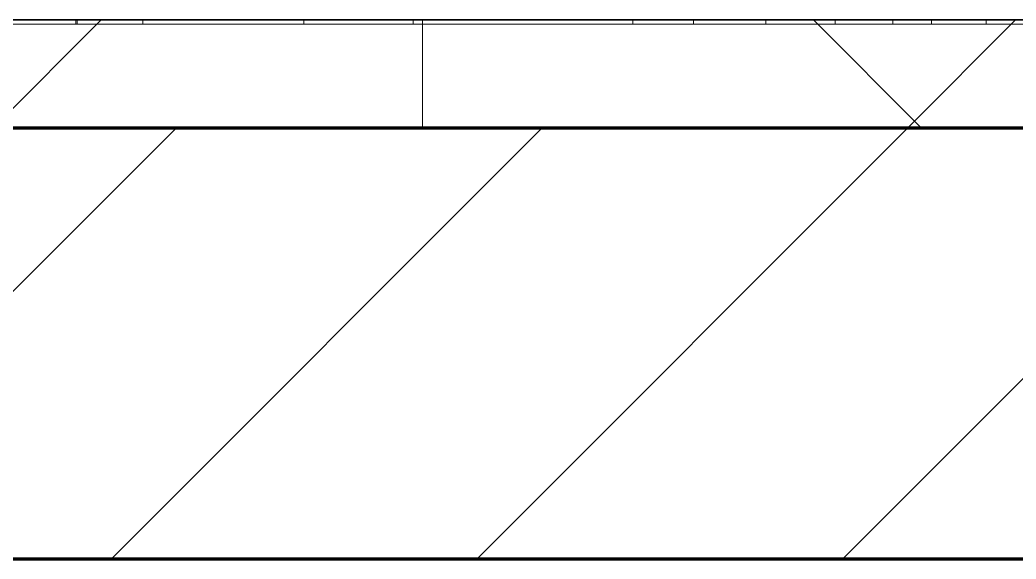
# Model space of a CAD drawing. Header units: millimetres. Extents: x -920231 to -841213, y -17301 to 22361.
# Drawn here: x -884369.1 to -883906.9, y -14415.8 to -14165.8 of the extents above; entities that cross this region are included whole.
import ezdxf

# ---------------------------------------------------------------- set-up
doc = ezdxf.new("R2010")
doc.units = ezdxf.units.MM
for name, color, linetype, lineweight in [('A-GLAZ-CURT', 2, 'Continuous', 9), ('A-WALL', 5, 'Continuous', 35), ('A-WALL-FNSH', 2, 'Continuous', 35), ('A-WALL-PATT', 1, 'Continuous', 35)]:
    doc.layers.add(name, color=color, linetype=linetype, lineweight=lineweight)

# ---------------------------------------------------------------- blocks, each defined once
blk = doc.blocks.new('PPLS-PP19_Custom Tile Pattern - Custom Tile Pattern-V19-4230-01 ENLARGED MULTI-PURPOSE LEVEL - REFLECTED CEILING PLAN - SHEET 1')
at = {"layer": 'A-GLAZ-CURT'}
for p, q in [((34.85, 0), (139.22, 0)), ((139.22, 0), (139.22, -2)), ((170.29, 0), (245.04, 0)), ((170.29, -2), (170.29, 0)), ((195.99, 0), (213.31, 0)), ((213.31, 0), (195.99, 0)), ((230.06, 0), (300, 0)), ((245.04, 0), (245.04, -2)), ((295.8, 0), (300, 0)), ((295.8, -2), (295.8, 0)), ((300, 0), (300, -2)), ((-300, -2), (300, -2)), ((139.22, -2), (34.85, -2)), ((139.77, 0), (139.77, -2)), ((245.04, -2), (170.29, -2)), ((300, -2), (295.8, -2)), ((300, -2), (300, -50)), ((300, -50), (-300, -50))]:
    blk.add_line(p, q, dxfattribs=at)
for points, knots in [([(136.44, 0), (121.66, 0), (86.93, 0), (51.16, 0), (31.18, 0)], [-106.750556, -106.750556, -106.750556, -106.750556, -59.610984, 0, 0, 0, 0]), ([(36.29, 0), (37.77, 0), (48.82, 0), (64.79, 0), (95.91, 0), (124.45, 0), (132.42, 0), (134.6, 0)], [-314.598523, -314.598523, -314.598523, -314.598523, -305.899624, -287.17622, -249.500363, -194.761443, -152.241002, -152.241002, -152.241002, -152.241002]), ([(142.19, 0), (141.81, 0), (131.98, 0), (110.11, 0), (82.32, 0), (70.34, 0)], [-460.874053, -460.874053, -460.874053, -460.874053, -458.593899, -401.860199, -359.174595, -359.174595, -359.174595, -359.174595]), ([(70.34, 0), (75.18, 0), (98.07, 0), (120.63, 0), (138.28, 0), (138.53, 0)], [-361.0477, -361.0477, -361.0477, -361.0477, -346.313304, -291.370682, -290.5735, -290.5735, -290.5735, -290.5735]), ([(114.39, 0), (114.2, 0), (112.08, 0), (105.42, 0), (92.38, 0), (85.59, 0), (76.27, 0), (71.38, 0), (70.37, 0)], [-8148.58938, -8148.58938, -8148.58938, -8148.58938, -8105.191388, -7723.759874, -7531.75727, -7135.649961, -6924.452779, -6871.120684, -6871.120684, -6871.120684, -6871.120684]), ([(71.47, 0), (81.94, 0), (101.49, 0), (116.36, 0), (128.82, 0), (129.02, 0), (129.02, 0)], [-94.279753, -94.279753, -94.279753, -94.279753, -63.759246, -39.050993, -35.895543, -35.445596, -35.445596, -35.445596, -35.445596]), ([(94.4, 0), (94.4, 0), (94.64, 0), (99.11, 0), (108.97, 0), (120.79, 0), (132.67, 0), (139.94, 0), (141.29, 0)], [-2348.345796, -2348.345796, -2348.345796, -2348.345796, -2310.419338, -2233.599744, -2052.234781, -1843.028543, -1530.39897, -1458.168626, -1458.168626, -1458.168626, -1458.168626]), ([(129.02, 0), (129, 0), (124.41, 0), (122.35, 0), (114.96, 0), (108.04, 0), (103.09, 0)], [-35.354907, -35.354907, -35.354907, -35.354907, -31.430235, -22.807238, -15.488593, 0, 0, 0, 0]), ([(142.18, 0), (142, 0), (139.13, 0), (134.04, 0), (126.24, 0), (118.6, 0), (114.23, 0), (111.98, 0), (105.66, 0), (105.23, 0), (105.23, 0)], [-9859.453505, -9859.453505, -9859.453505, -9859.453505, -9847.788484, -9677.714971, -9567.007022, -9453.21225, -9220.200448, -9012.77275, -8966.157302, -8929.495943, -8929.495943, -8929.495943, -8929.495943]), ([(105.26, 0), (105.52, 0), (111.01, 0), (112.65, 0), (113.59, 0)], [-8920.561005, -8920.561005, -8920.561005, -8920.561005, -8814.835624, -8577.462505, -8577.462505, -8577.462505, -8577.462505]), ([(142.18, 0), (148.64, 0), (164.88, 0), (185.23, 0), (193.62, 0), (194.69, 0), (194.79, 0)], [-1442.160576, -1442.160576, -1442.160576, -1442.160576, -1095.004608, -529.74427, -295.064701, -265.121568, -265.121568, -265.121568, -265.121568]), ([(157.9, 0), (156.77, 0), (151.85, 0), (146.05, 0), (142.4, 0)], [-10292.955006, -10292.955006, -10292.955006, -10292.955006, -10098.273015, -9864.081881, -9864.081881, -9864.081881, -9864.081881]), ([(168.37, 0), (167.68, 0), (162.69, 0), (153.99, 0), (142.84, 0)], [-543.375029, -543.375029, -543.375029, -543.375029, -530.793311, -462.196269, -462.196269, -462.196269, -462.196269]), ([(193.8, 0), (193.33, 0), (190.11, 0), (183.13, 0), (171, 0), (161.95, 0), (161.28, 0), (158.35, 0), (157.85, 0), (157.77, 0)], [-11665.349007, -11665.349007, -11665.349007, -11665.349007, -11565.880756, -11105.624034, -10839.086983, -10768.332124, -10666.779182, -10580.760289, -10550.278881, -10550.278881, -10550.278881, -10550.278881]), ([(300, 0), (286.53, 0), (254.22, 0), (207.11, 0), (177.41, 0), (159.34, 0), (158.33, 0), (158.3, 0)], [-285.253232, -285.253232, -285.253232, -285.253232, -244.693688, -187.987675, -143.776725, -129.632772, -123.352749, -123.352749, -123.352749, -123.352749]), ([(159.07, 0), (159.13, 0), (160.84, 0), (165.21, 0), (174.15, 0), (185.98, 0), (208.82, 0), (219.42, 0), (230.06, 0)], [-115.643202, -115.643202, -115.643202, -115.643202, -114.681583, -87.660824, -65.295536, -41.623857, -24.459831, 0, 0, 0, 0]), ([(215.22, 0), (214.62, 0), (210.55, 0), (203.98, 0), (187.54, 0), (175.3, 0), (169.49, 0)], [-203.825446, -203.825446, -203.825446, -203.825446, -198.527383, -184.406837, -162.427601, -142.916156, -142.916156, -142.916156, -142.916156]), ([(170.29, 0), (170.39, 0), (171.48, 0), (172.17, 0), (172.45, 0)], [-59.471458, -59.471458, -59.471458, -59.471458, -56.742688, -29.735729, -29.735729, -29.735729, -29.735729]), ([(172.07, 0), (177.66, 0), (187.87, 0), (201.08, 0), (207.47, 0), (213.96, 0), (215.11, 0)], [-255.364076, -255.364076, -255.364076, -255.364076, -237.955587, -223.92608, -215.862851, -208.75215, -208.75215, -208.75215, -208.75215]), ([(300, 0), (288.22, 0), (262, 0), (230.48, 0), (220, 0), (219.04, 0)], [-12528.858583, -12528.858583, -12528.858583, -12528.858583, -11905.454923, -11162.864862, -10859.773777, -10859.773777, -10859.773777, -10859.773777]), ([(219.84, 0), (220.8, 0), (227.72, 0), (240.28, 0), (245.04, 0)], [-10674.31991, -10674.31991, -10674.31991, -10674.31991, -10511.382485, -9932.504441, -9932.504441, -9932.504441, -9932.504441]), ([(285.35, 0), (285.86, 0), (287.69, 0), (293.59, 0), (297.76, 0), (300, 0)], [-4042.511049, -4042.511049, -4042.511049, -4042.511049, -3959.664717, -3862.421465, -3746.95702, -3746.95702, -3746.95702, -3746.95702]), ([(295.8, 0), (294.18, 0), (290.95, 0), (286.71, 0), (285.82, 0)], [-4679.165325, -4679.165325, -4679.165325, -4679.165325, -4358.271401, -4214.862753, -4214.862753, -4214.862753, -4214.862753])]:
    blk.add_open_spline(points, degree=3, knots=knots, dxfattribs=at)
blk.add_open_spline([(195.11, 0), (194.91, 0), (194.44, 0), (193.8, 0)], degree=3, dxfattribs=at)
blk = doc.blocks.new('PPLS-PP19_Custom Tile Pattern - Custom Tile Pattern-V20-4230-01 ENLARGED MULTI-PURPOSE LEVEL - REFLECTED CEILING PLAN - SHEET 1')
at = {"layer": 'A-GLAZ-CURT'}
for p, q in [((-300, 0), (-202.31, 0)), ((-300, -2), (-300, 0)), ((-293.07, 0), (-275.75, 0)), ((-275.75, 0), (-293.07, 0)), ((-222.32, 0), (-205, 0)), ((-205, 0), (-222.32, 0)), ((-202.31, 0), (-202.31, -2)), ((-174.21, 0), (-140.66, 0)), ((-174.21, -2), (-174.21, 0)), ((-140.66, 0), (-140.66, -2)), ((-108.4, 0), (-81.66, 0)), ((-108.4, -2), (-108.4, 0)), ((-81.66, 0), (-81.66, -2)), ((-63.81, 0), (-38.36, 0)), ((-63.81, -2), (-63.81, 0)), ((-38.36, 0), (-38.36, -2)), ((-300, -2), (300, -2)), ((-300, -50), (-300, -2)), ((-202.31, -2), (-300, -2)), ((-140.66, -2), (-174.21, -2)), ((-81.66, -2), (-108.4, -2)), ((-38.36, -2), (-63.81, -2)), ((300, -50), (-300, -50))]:
    blk.add_line(p, q, dxfattribs=at)
at = {"layer": 'A-GLAZ-CURT', "flags": 128}
for points in [[(-300, 0), (-291.7, 0), (-283.58, 0), (-275.62, 0), (-267.8, 0), (-260.12, 0), (-252.56, 0), (-245.12, 0), (-237.77, 0), (-230.5, 0), (-223.32, 0), (-216.2, 0), (-209.18, 0), (-202.31, 0)], [(-174.21, 0), (-178.96, 0), (-183.97, 0), (-189.27, 0), (-194.85, 0), (-200.68, 0), (-206.74, 0), (-213.02, 0), (-219.49, 0), (-226.14, 0), (-232.95, 0), (-239.91, 0), (-247.01, 0), (-254.25, 0), (-261.61, 0), (-269.09, 0), (-276.68, 0), (-284.36, 0), (-292.14, 0), (-300, 0)]]:
    blk.add_lwpolyline(points, dxfattribs=at)
at = {"layer": 'A-GLAZ-CURT'}
for points, knots in [([(-300, 0), (-284.65, 0), (-236.57, 0), (-196.79, 0), (-172.37, 0), (-170.5, 0)], [-5323.127839, -5323.127839, -5323.127839, -5323.127839, -4502.809032, -2700.551212, -2549.068028, -2549.068028, -2549.068028, -2549.068028]), ([(-108.4, 0), (-116.54, 0), (-146.91, 0), (-202.69, 0), (-262.56, 0), (-294.48, 0), (-300, 0)], [-17961.803277, -17961.803277, -17961.803277, -17961.803277, -17136.203329, -15131.813646, -13729.592194, -13439.944408, -13439.944408, -13439.944408, -13439.944408]), ([(-137.88, 0), (-140.56, 0), (-147.66, 0), (-147.69, 0), (-158.72, 0), (-174.02, 0), (-185.59, 0), (-209.77, 0), (-232.01, 0), (-255.22, 0), (-262.59, 0), (-264.9, 0), (-265.4, 0)], [-3187.727384, -3187.727384, -3187.727384, -3187.727384, -2919.378265, -2477.344047, -2237.412286, -2029.680487, -1755.085331, -1400.429864, -858.079193, -543.655514, -208.940337, 0, 0, 0, 0]), ([(-258.6, 0), (-257.91, 0), (-254.26, 0), (-241.25, 0), (-225.99, 0), (-213.1, 0), (-200.2, 0), (-187.01, 0), (-176.88, 0), (-171.08, 0)], [-5722.54675, -5722.54675, -5722.54675, -5722.54675, -5657.471696, -5413.335975, -5017.494783, -4832.723979, -4666.091899, -4349.945572, -4071.073527, -4071.073527, -4071.073527, -4071.073527]), ([(-133.82, 0), (-135.51, 0), (-137.8, 0), (-149.31, 0), (-162.01, 0), (-177.91, 0), (-199.46, 0), (-216.65, 0), (-231.26, 0), (-233.46, 0), (-234, 0)], [-2731.647847, -2731.647847, -2731.647847, -2731.647847, -2418.507304, -2308.929706, -2113.765672, -1763.376603, -1422.553702, -978.033455, -846.069444, -682.911962, -682.911962, -682.911962, -682.911962]), ([(-233.49, 0), (-233.44, 0), (-232.38, 0), (-230.74, 0), (-225.3, 0), (-223.63, 0)], [-455.274641, -455.274641, -455.274641, -455.274641, -440.605512, -119.536984, 0, 0, 0, 0]), ([(-223.63, 0), (-219.39, 0), (-206.17, 0), (-188.58, 0), (-169.02, 0), (-152.12, 0), (-136.84, 0), (-127.33, 0), (-124.19, 0), (-123.43, 0), (-123.28, 0)], [-5463.295695, -5463.295695, -5463.295695, -5463.295695, -5161.076232, -4739.070012, -4465.409639, -4149.119819, -3839.893365, -3647.167523, -3488.92562, -3439.852845, -3439.852845, -3439.852845, -3439.852845]), ([(-170.52, 0), (-169.23, 0), (-164.38, 0), (-158.7, 0), (-157.22, 0)], [-4062.106691, -4062.106691, -4062.106691, -4062.106691, -4000.813434, -3840.635403, -3840.635403, -3840.635403, -3840.635403]), ([(-152.35, 0), (-151.03, 0), (-147.71, 0), (-143.57, 0), (-138.62, 0)], [-3494.978217, -3494.978217, -3494.978217, -3494.978217, -3371.022232, -3227.460399, -3227.460399, -3227.460399, -3227.460399]), ([(-118.78, 0), (-121.86, 0), (-126.28, 0), (-136.96, 0), (-147.46, 0), (-150.03, 0), (-150.57, 0)], [-5938.474035, -5938.474035, -5938.474035, -5938.474035, -5700.061948, -5508.838257, -5298.784692, -5196.16478, -5196.16478, -5196.16478, -5196.16478]), ([(-150.34, 0), (-150.07, 0), (-147.75, 0), (-142.6, 0), (-127.26, 0), (-111.02, 0), (-102.42, 0), (-98.68, 0)], [-4948.728362, -4948.728362, -4948.728362, -4948.728362, -4883.323924, -4440.880425, -4054.690705, -3793.097032, -3595.887765, -3595.887765, -3595.887765, -3595.887765]), ([(-26.81, 0), (-27.91, 0), (-36.22, 0), (-53.55, 0), (-78.2, 0), (-110.94, 0), (-130.52, 0), (-147.74, 0), (-149.07, 0)], [-8715.101257, -8715.101257, -8715.101257, -8715.101257, -8532.293389, -8073.216054, -7508.296369, -7004.680444, -6449.282163, -6277.220794, -6277.220794, -6277.220794, -6277.220794]), ([(-148.23, 0), (-146.94, 0), (-140.15, 0), (-137.28, 0), (-133.93, 0), (-128.78, 0), (-126.5, 0)], [-6162.058746, -6162.058746, -6162.058746, -6162.058746, -6017.569127, -5560.701257, -5364.112219, -5231.017328, -5231.017328, -5231.017328, -5231.017328]), ([(-86.16, 0), (-91.37, 0), (-104.13, 0), (-122.65, 0), (-139.03, 0), (-146.11, 0), (-146.95, 0)], [-1681.3698, -1681.3698, -1681.3698, -1681.3698, -1374.161226, -945.742622, -741.901385, -489.130243, -489.130243, -489.130243, -489.130243]), ([(-146.69, 0), (-146.59, 0), (-145.49, 0), (-135.69, 0), (-128.29, 0), (-125.15, 0)], [-420.34245, -420.34245, -420.34245, -420.34245, -406.956646, -290.263673, 0, 0, 0, 0]), ([(-134.24, 0), (-133.42, 0), (-130.43, 0), (-118.7, 0), (-105.07, 0), (-98.67, 0)], [-7671.276312, -7671.276312, -7671.276312, -7671.276312, -7293.749979, -6839.55839, -6386.673238, -6386.673238, -6386.673238, -6386.673238]), ([(-127.41, 0), (-131.63, 0), (-133.13, 0), (-134.06, 0), (-134.11, 0)], [-8540.990293, -8540.990293, -8540.990293, -8540.990293, -8266.114998, -8251.085632, -8251.085632, -8251.085632, -8251.085632]), ([(-120.13, 0), (-120.14, 0), (-120.24, 0), (-121.3, 0), (-129.25, 0), (-133.82, 0)], [-2933.992132, -2933.992132, -2933.992132, -2933.992132, -2920.575025, -2840.280255, -2731.647847, -2731.647847, -2731.647847, -2731.647847]), ([(-113.44, 0), (-113.46, 0), (-114.06, 0), (-119.73, 0), (-125.43, 0), (-127.03, 0), (-127.41, 0)], [-323.250712, -323.250712, -323.250712, -323.250712, -282.672656, -98.539552, -24.539552, 0, 0, 0, 0]), ([(-126.5, 0), (-122.44, 0), (-112.57, 0), (-103.39, 0), (-98.68, 0)], [-5231.017328, -5231.017328, -5231.017328, -5231.017328, -4994.692869, -4736.121796, -4736.121796, -4736.121796, -4736.121796]), ([(-125.15, 0), (-124.93, 0), (-121.96, 0), (-113.01, 0), (-104.01, 0), (-100.24, 0), (-99.68, 0)], [-3362.7396, -3362.7396, -3362.7396, -3362.7396, -3342.215224, -3074.362186, -2902.289527, -2872.340075, -2872.340075, -2872.340075, -2872.340075]), ([(-122.08, 0), (-122.01, 0), (-121.69, 0), (-121.2, 0), (-120.88, 0)], [-3136.336417, -3136.336417, -3136.336417, -3136.336417, -3110.304437, -3035.164275, -3035.164275, -3035.164275, -3035.164275]), ([(-99.02, 0), (-101.77, 0), (-106.74, 0), (-114.02, 0), (-117.28, 0), (-118.78, 0)], [-371.154627, -371.154627, -371.154627, -371.154627, -229.489605, -116.330425, 0, 0, 0, 0]), ([(-117.69, 0), (-117.06, 0), (-114.75, 0), (-113.43, 0), (-113.43, 0)], [-808.126779, -808.126779, -808.126779, -808.126779, -394.672656, -330.797262, -330.797262, -330.797262, -330.797262]), ([(-98.68, 0), (-102.49, 0), (-110.89, 0), (-116.79, 0), (-117.66, 0)], [-1773.374462, -1773.374462, -1773.374462, -1773.374462, -1433.981041, -969.752135, -969.752135, -969.752135, -969.752135]), ([(-115.82, 0), (-114.96, 0), (-110.41, 0), (-96.78, 0), (-71.33, 0), (-48.38, 0), (-30.8, 0), (-27.54, 0)], [-5724.064692, -5724.064692, -5724.064692, -5724.064692, -5430.283136, -5103.229623, -4799.173296, -4065.652676, -3897.235535, -3897.235535, -3897.235535, -3897.235535]), ([(-99.7, 0), (-103.93, 0), (-112.32, 0), (-114.94, 0), (-115.63, 0)], [-730.731663, -730.731663, -730.731663, -730.731663, -501.969187, -243.577221, -243.577221, -243.577221, -243.577221]), ([(9.32, 0), (9.08, 0), (7.65, 0), (2.57, 0), (-12.23, 0), (-25.64, 0), (-40, 0), (-56.24, 0), (-75.59, 0), (-89.29, 0), (-97.93, 0), (-98.69, 0)], [-2922.926651, -2922.926651, -2922.926651, -2922.926651, -2882.788014, -2720.818881, -2518.50168, -2125.455881, -1792.521578, -1466.981642, -1208.454564, -789.402658, -748.902002, -748.902002, -748.902002, -748.902002]), ([(-36.33, 0), (-36.43, 0), (-37.27, 0), (-45.02, 0), (-46.13, 0), (-60.59, 0), (-78.64, 0), (-91.64, 0), (-98.68, 0)], [-1855.773136, -1855.773136, -1855.773136, -1855.773136, -1810.870157, -1672.078046, -1405.135169, -1060.00838, -740.068933, -377.156008, -377.156008, -377.156008, -377.156008]), ([(-98.68, 0), (-94.04, 0), (-84.31, 0), (-71.67, 0), (-65.93, 0), (-65.07, 0)], [-2854.386287, -2854.386287, -2854.386287, -2854.386287, -2605.247022, -2322.099534, -2241.8264, -2241.8264, -2241.8264, -2241.8264]), ([(-63.81, 0), (-70.01, 0), (-82.07, 0), (-93.87, 0), (-98.53, 0)], [-2747.631049, -2747.631049, -2747.631049, -2747.631049, -2193.204658, -1777.878914, -1777.878914, -1777.878914, -1777.878914]), ([(-98.5, 0), (-95.03, 0), (-82.02, 0), (-63.44, 0), (-54.4, 0), (-48.53, 0), (-36.24, 0), (-29.72, 0), (-26.84, 0)], [-4732.825202, -4732.825202, -4732.825202, -4732.825202, -4542.524482, -4008.285538, -3689.699207, -3546.54457, -3315.260113, -3118.036631, -3118.036631, -3118.036631, -3118.036631]), ([(-98.22, 0), (-94.71, 0), (-86.23, 0), (-75.26, 0), (-68.41, 0), (-65.12, 0), (-63.63, 0)], [-3587.828063, -3587.828063, -3587.828063, -3587.828063, -3402.597032, -3144.956779, -3050.982048, -2969.237017, -2969.237017, -2969.237017, -2969.237017]), ([(-97.82, 0), (-96, 0), (-90.03, 0), (-84.96, 0), (-81.66, 0)], [-6366.70534, -6366.70534, -6366.70534, -6366.70534, -6236.997189, -5931.848349, -5931.848349, -5931.848349, -5931.848349]), ([(-63.96, 0), (-64.13, 0), (-72.5, 0), (-80.63, 0), (-86.16, 0)], [-2171.769325, -2171.769325, -2171.769325, -2171.769325, -2007.031671, -1681.3698, -1681.3698, -1681.3698, -1681.3698]), ([(-29.03, 0), (-33.97, 0), (-43.74, 0), (-56.37, 0), (-71.66, 0), (-77.83, 0), (-82.66, 0), (-83.28, 0), (-83.28, 0)], [-2680.714891, -2680.714891, -2680.714891, -2680.714891, -2413.671296, -2161.752162, -2006.592567, -1646.621388, -1424.436217, -1393.971743, -1393.971743, -1393.971743, -1393.971743]), ([(-83.28, 0), (-83.28, 0), (-82.91, 0), (-76.14, 0), (-62.97, 0), (-48.14, 0), (-36.49, 0), (-33.57, 0), (-29.94, 0), (-28.57, 0)], [-1393.4169, -1393.4169, -1393.4169, -1393.4169, -1353.722004, -1274.333717, -1073.56893, -651.549973, -296.515819, -83.513472, 0, 0, 0, 0]), ([(31.18, 0), (25.97, 0), (11.99, 0), (-16.92, 0), (-47.42, 0), (-65.35, 0), (-66.28, 0), (-66.31, 0)], [-4496.803627, -4496.803627, -4496.803627, -4496.803627, -4222.080604, -3745.412743, -2981.410125, -2542.574734, -2526.906796, -2526.906796, -2526.906796, -2526.906796]), ([(-65.47, 0), (-65.27, 0), (-62.78, 0), (-55.26, 0), (-43.47, 0), (-38.36, 0)], [-2362.748727, -2362.748727, -2362.748727, -2362.748727, -2315.303971, -1809.437387, -1213.642243, -1213.642243, -1213.642243, -1213.642243]), ([(-63.63, 0), (-61.49, 0), (-57.39, 0), (-54.49, 0), (-45.2, 0), (-40.79, 0), (-40.46, 0), (-40.44, 0)], [-2969.237017, -2969.237017, -2969.237017, -2969.237017, -2851.217951, -2734.127174, -2474.780881, -2410.990208, -2350.645972, -2350.645972, -2350.645972, -2350.645972]), ([(-51.83, 0), (-51.83, 0), (-51.78, 0), (-47.4, 0), (-46.01, 0), (-40.22, 0), (-36.78, 0)], [-632.814994, -632.814994, -632.814994, -632.814994, -627.965721, -508.377888, -260.442412, 0, 0, 0, 0]), ([(-27.73, 0), (-29.7, 0), (-35.23, 0), (-44.85, 0), (-51.43, 0), (-51.79, 0)], [-1160.839585, -1160.839585, -1160.839585, -1160.839585, -1039.307308, -819.71621, -644.910881, -644.910881, -644.910881, -644.910881]), ([(-36.78, 0), (-32.43, 0), (-19.22, 0), (7.61, 0), (31.27, 0), (44.6, 0)], [-6191.144455, -6191.144455, -6191.144455, -6191.144455, -5862.463379, -5340.621928, -4643.358341, -4643.358341, -4643.358341, -4643.358341]), ([(-36.29, 0), (-36.29, 0), (-34.66, 0), (-29.06, 0), (-27.13, 0), (-26.7, 0)], [-9150.272121, -9150.272121, -9150.272121, -9150.272121, -9057.163041, -8919.836787, -8844.734734, -8844.734734, -8844.734734, -8844.734734]), ([(30.82, 0), (29.27, 0), (20.14, 0), (3.54, 0), (-16.58, 0), (-34.76, 0), (-36.04, 0)], [-10462.034656, -10462.034656, -10462.034656, -10462.034656, -10363.088938, -9884.23066, -9424.652049, -9182.880979, -9182.880979, -9182.880979, -9182.880979]), ([(-33.34, 0), (-33.34, 0), (-32.93, 0), (-31.16, 0), (-30.52, 0)], [-2415.024266, -2415.024266, -2415.024266, -2415.024266, -2357.633367, -2323.618664, -2323.618664, -2323.618664, -2323.618664]), ([(-27.67, 0), (-29.13, 0), (-31.19, 0), (-31.82, 0), (-32, 0)], [-2807.705886, -2807.705886, -2807.705886, -2807.705886, -2698.150104, -2614.070998, -2614.070998, -2614.070998, -2614.070998]), ([(-30.61, 0), (-29.53, 0), (-23.35, 0), (-15.75, 0), (-15.19, 0)], [-54150.414002, -54150.414002, -54150.414002, -54150.414002, -53749.15266, -53717.791567, -53717.791567, -53717.791567, -53717.791567]), ([(-26.86, 0), (-26.89, 0), (-28.52, 0), (-29.97, 0), (-30.54, 0)], [-54466.461889, -54466.461889, -54466.461889, -54466.461889, -54461.685999, -54258.56961, -54258.56961, -54258.56961, -54258.56961]), ([(-30.52, 0), (-27.11, 0), (-17.83, 0), (5.99, 0), (22.06, 0), (37.44, 0), (45.92, 0), (57.76, 0), (64.47, 0), (72.74, 0), (75.22, 0), (76.03, 0), (76.21, 0)], [-2323.618664, -2323.618664, -2323.618664, -2323.618664, -2142.497158, -1716.209403, -1206.526904, -1089.329421, -901.315459, -753.071572, -495.328968, -421.953223, -334.951786, -290.452333, -290.452333, -290.452333, -290.452333]), ([(8.33, 0), (8.19, 0), (7.18, 0), (0.32, 0), (-13.89, 0), (-24.92, 0), (-29.03, 0)], [-3574.286521, -3574.286521, -3574.286521, -3574.286521, -3526.962355, -3285.499107, -2903.012179, -2680.714891, -2680.714891, -2680.714891, -2680.714891]), ([(-28.57, 0), (-26.93, 0), (-20.29, 0), (-11.45, 0), (2.08, 0), (13.15, 0), (21.24, 0), (24.62, 0), (24.72, 0), (24.72, 0)], [-5361.429781, -5361.429781, -5361.429781, -5361.429781, -5261.36855, -5050.479954, -4785.90057, -4596.498881, -4445.288762, -4384.376941, -4376.041937, -4376.041937, -4376.041937, -4376.041937]), ([(44.98, 0), (43.92, 0), (37.11, 0), (24.74, 0), (2.64, 0), (-15.4, 0), (-24.54, 0), (-26.93, 0)], [-4158.916211, -4158.916211, -4158.916211, -4158.916211, -4098.545751, -3766.694881, -3333.063701, -2994.501669, -2825.608763, -2825.608763, -2825.608763, -2825.608763]), ([(76.63, 0), (74.8, 0), (67.65, 0), (53.52, 0), (37, 0), (24.07, 0), (12.82, 0), (-2.9, 0), (-17.83, 0), (-25.04, 0), (-26.86, 0)], [-3095.572228, -3095.572228, -3095.572228, -3095.572228, -2950.589685, -2634.532728, -2313.748533, -2106.613311, -1925.670641, -1617.263037, -1290.787923, -1178.551429, -1178.551429, -1178.551429, -1178.551429]), ([(-26.84, 0), (-21.13, 0), (-9.71, 0), (4.23, 0), (9.64, 0), (10.14, 0), (10.18, 0)], [-3885.096255, -3885.096255, -3885.096255, -3885.096255, -3589.737505, -3285.047089, -3066.359526, -3044.715262, -3044.715262, -3044.715262, -3044.715262]), ([(-13.88, 0), (-15.14, 0), (-18.37, 0), (-24.18, 0), (-26.66, 0)], [-55123.81448, -55123.81448, -55123.81448, -55123.81448, -54789.006179, -54474.880828, -54474.880828, -54474.880828, -54474.880828]), ([(-26.65, 0), (-23.01, 0), (-13.67, 0), (8.61, 0), (15.02, 0), (22.91, 0), (31, 0), (39.04, 0), (51.19, 0), (58.74, 0), (61.34, 0), (61.45, 0)], [-3113.700791, -3113.700791, -3113.700791, -3113.700791, -2864.387349, -2439.246196, -2084.094819, -1956.422387, -1818.904206, -1645.594513, -1443.202566, -1228.752106, -1120.932285, -1120.932285, -1120.932285, -1120.932285])]:
    blk.add_open_spline(points, degree=3, knots=knots, dxfattribs=at)
for points in [[(-169.82, 0), (-159.24, 0), (-149.42, 0), (-140.66, 0)], [(-39.84, 0), (-39.08, 0), (-38.11, 0), (-37.36, 0)]]:
    blk.add_open_spline(points, degree=3, dxfattribs=at)

msp = doc.modelspace()

# ---------------------------------------------------------------- hatches: boundary and pattern name
at = {"layer": 'A-WALL-PATT', "lineweight": 9}
h = msp.add_hatch(dxfattribs=at)
h.set_pattern_fill('FP_3', color=256, style=0, pattern_type=2)
h.set_pattern_definition([(45, (0, 0), (-212.13203, 212.13203), []), (135, (0, 0), (-212.13203, -212.13203), [])])
h.paths.add_polyline_path([(-879822.37, -14215.78), (-879822.37, -14165.78), (-893499.12, -14165.78), (-893499.12, -14215.78), (-880748.66, -14215.78)])
h = msp.add_hatch(dxfattribs=at)
h.set_pattern_fill('FP_2', color=256, style=0, pattern_type=2)
h.set_pattern_definition([(45, (0, 0), (-84.852814, 84.852814), [])])
h.paths.add_polyline_path([(-879747.37, -14415.78), (-879747.37, -14215.78), (-897767.37, -14215.78), (-897767.37, -14415.78), (-880447.37, -14415.78)])

# ---------------------------------------------------------------- linework, layer by layer
at = {"layer": 'A-WALL', "color": 7, "lineweight": 70}
for p, q in [((-897767.37, -14215.78), (-879747.37, -14215.78)), ((-880647.37, -14415.78), (-898867.37, -14415.78))]:
    msp.add_line(p, q, dxfattribs=at)
at = {"layer": 'A-WALL-FNSH', "color": 250}
for p, q in [((-893499.12, -14165.78), (-879822.37, -14165.78)), ((-879822.37, -14215.78), (-893499.12, -14215.78))]:
    msp.add_line(p, q, dxfattribs=at)

# ---------------------------------------------------------------- block references
at = {"layer": 'A-GLAZ-CURT'}
for name, p in [('PPLS-PP19_Custom Tile Pattern - Custom Tile Pattern-V19-4230-01 ENLARGED MULTI-PURPOSE LEVEL - REFLECTED CEILING PLAN - SHEET 1', (-884482.37, -14165.78)), ('PPLS-PP19_Custom Tile Pattern - Custom Tile Pattern-V20-4230-01 ENLARGED MULTI-PURPOSE LEVEL - REFLECTED CEILING PLAN - SHEET 1', (-883882.37, -14165.78))]:
    msp.add_blockref(name, p, dxfattribs=at)

doc.saveas('drawing.dxf')
